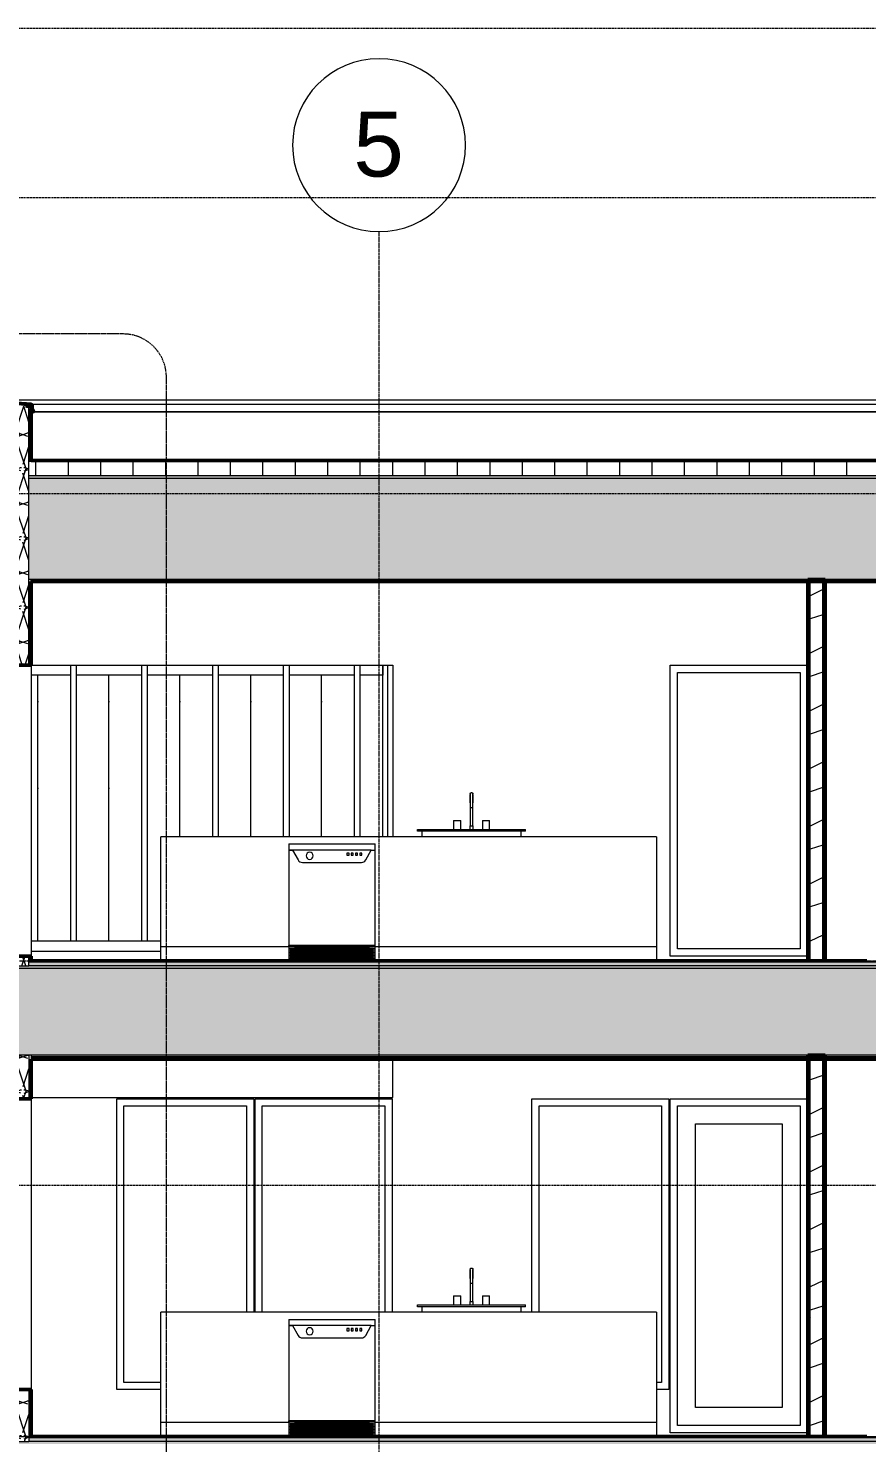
# Model space of a CAD drawing. Header units: inches. Extents: x 9610 to 16692, y -360 to 647.
# Drawn here: x 13235.3 to 13468, y 134.2 to 527 of the extents above; entities that cross this region are included whole.
import ezdxf

# ---------------------------------------------------------------- set-up
doc = ezdxf.new("R2010")
doc.units = ezdxf.units.IN
doc.header["$MEASUREMENT"] = 0
for name, pattern in [('Aligning Line 1_8_', [0.25, 0.125, -0.125]), ('Dash Dot 3_16_', [0.3125, 0.1875, -0.0625, 0, -0.0625]), ('Grid Line 1_2_', [0.875, 0.5, -0.125, 0.125, -0.125])]:
    doc.linetypes.add(name, pattern=pattern)
for name, color, linetype, lineweight in [('0-4', 55, 'Continuous', 9), ('0-6', 170, 'Continuous', 5), ('A-ANNO-SYMB-1', 150, 'Dash Dot 3_16_', 9), ('A-FLOR-10', 192, 'Continuous', 50), ('A-FLOR-3', 8, 'Continuous', 5), ('A-FLOR-4', 31, 'Continuous', 5), ('A-FLOR-5', 251, 'Continuous', 5), ('A-FLOR-LEVL-1', 51, 'Grid Line 1_2_', 9), ('A-FLOR-MCUT', 51, 'Continuous', 13), ('A-FLOR-PATT-1', 8, 'Continuous', 9), ('A-GLAZ-1', 135, 'Continuous', 13), ('A-GLAZ-CWMG-1', 55, 'Continuous', 9), ('A-ROOF', 132, 'Continuous', 13), ('A-ROOF-1', 252, 'Continuous', 13), ('A-ROOF-2', 31, 'Continuous', 5), ('A-ROOF-3', 132, 'Continuous', 50), ('A-ROOF-PATT-1', 132, 'Continuous', 9), ('A-WALL', 113, 'Continuous', 13), ('A-WALL-1', 10, 'Continuous', 50), ('A-WALL-10', 113, 'Continuous', 50), ('A-WALL-2', 7, 'Continuous', 13), ('A-WALL-3', 135, 'Continuous', 13), ('A-WALL-9', 27, 'Continuous', 13), ('A-WALL-PATT-1', 250, 'Continuous', 9), ('A-WALL-PATT-2', 55, 'Continuous', 9), ('A-WALL-PATT-5', 111, 'Continuous', 9), ('G-ANNO-SYMB', 111, 'Aligning Line 1_8_', 9), ('P-SANR-FIXT-1', 55, 'Continuous', 9), ('Q-CASE-3', 55, 'Continuous', 9), ('Q-SPCQ-1', 55, 'Continuous', 9), ('S-GRID-1', 1, 'Grid Line 1_2_', 9), ('S-GRID-IDEN', 1, 'Continuous', 9)]:
    doc.layers.add(name, color=color, linetype=linetype, lineweight=lineweight)
doc.styles.add('Arial_1', font='arial.ttf', dxfattribs={"height": 18})
pattern_1 = [(216.87, (3263.504, 75.018), (47.980943, 31.987086), [7.997, -71.971]), (206.565, (3273.1, 70.22), (-15.993714, -15.994133), [17.881, -17.881]), (198.435, (3273.1, 62.223), (-31.98674, -15.99388), [10.115, -40.461])]
pattern_2 = [(0, (3257.106, 59.024), (30.72, 7.68), [1.267, -21.773, 1.267, -21.773, -122.88]), (0, (3257.106, 59.024), (30.72, 7.68), [-46.08, 1.267, -44.813, 1.267, -21.773, -53.76]), (0, (3257.106, 59.024), (30.72, 7.68), [-115.2, 1.267, -14.093, 1.267, -37.133]), (120, (3268.626, 62.864), (-22.011075, 22.7643), [1.267, -21.773, 1.267, -21.773, -122.88]), (120, (3268.626, 62.864), (-22.011075, 22.7643), [-46.08, 1.267, -44.813, 1.267, -21.773, -53.76]), (120, (3268.626, 62.864), (-22.011075, 22.7643), [-115.2, 1.267, -14.093, 1.267, -37.133]), (240, (3272.466, 78.224), (-8.708925, -30.4443), [1.267, -21.773, 1.267, -21.773, -122.88]), (240, (3272.466, 78.224), (-8.708925, -30.4443), [-46.08, 1.267, -44.813, 1.267, -21.773, -53.76]), (240, (3272.466, 78.224), (-8.708925, -30.4443), [-115.2, 1.267, -14.093, 1.267, -37.133])]
pattern_3 = [(0, (14416.4212, 59.024), (15.36, 3.84), [1.267, -10.253, 1.267, -10.253, -61.44]), (0, (14416.4212, 59.024), (15.36, 3.84), [-23.04, 1.267, -21.773, 1.267, -10.253, -26.88]), (0, (14416.4212, 59.024), (15.36, 3.84), [-57.6, 1.267, -6.413, 1.267, -17.933]), (120, (14422.1812, 60.944), (-11.005538, 11.38215), [1.267, -10.253, 1.267, -10.253, -61.44]), (120, (14422.1812, 60.944), (-11.005538, 11.38215), [-23.04, 1.267, -21.773, 1.267, -10.253, -26.88]), (120, (14422.1812, 60.944), (-11.005538, 11.38215), [-57.6, 1.267, -6.413, 1.267, -17.933]), (240, (14424.1012, 68.624), (-4.354462, -15.22215), [1.267, -10.253, 1.267, -10.253, -61.44]), (240, (14424.1012, 68.624), (-4.354462, -15.22215), [-23.04, 1.267, -21.773, 1.267, -10.253, -26.88]), (240, (14424.1012, 68.624), (-4.354462, -15.22215), [-57.6, 1.267, -6.413, 1.267, -17.933])]
pattern_4 = [(0, (14416.421, 59.024), (0, 4.798), []), (315, (14416.4212, 59.024), (4.798427, 0), [6.786, -6.786]), (45, (14416.4212, 59.024), (4.798427, 0), [6.786, -6.786])]
pattern_5 = [(0, (14416.421, 59.024), (30.72, 7.68), [1.267, -21.773, 1.267, -21.773, -122.88]), (0, (14416.421, 59.024), (30.72, 7.68), [-46.08, 1.267, -44.813, 1.267, -21.773, -53.76]), (0, (14416.421, 59.024), (30.72, 7.68), [-115.2, 1.267, -14.093, 1.267, -37.133]), (120, (14427.941, 62.864), (-22.011075, 22.7643), [1.267, -21.773, 1.267, -21.773, -122.88]), (120, (14427.941, 62.864), (-22.011075, 22.7643), [-46.08, 1.267, -44.813, 1.267, -21.773, -53.76]), (120, (14427.941, 62.864), (-22.011075, 22.7643), [-115.2, 1.267, -14.093, 1.267, -37.133]), (240, (14431.781, 78.224), (-8.708925, -30.4443), [1.267, -21.773, 1.267, -21.773, -122.88]), (240, (14431.781, 78.224), (-8.708925, -30.4443), [-46.08, 1.267, -44.813, 1.267, -21.773, -53.76]), (240, (14431.781, 78.224), (-8.708925, -30.4443), [-115.2, 1.267, -14.093, 1.267, -37.133])]
pattern_6 = [(161.57, (14416.9012, 59.504), (-3.8399538, -1.54e-05), [0, -27.322, 3.034, 0]), (18.43, (14415.9412, 59.504), (-3.8399538, 1.54e-05), [0, -27.322, 3.034, 0]), (108.43, (14416.9012, 59.504), (1.919622, -9.6005246), [9.106, -21.25]), (71.57, (14415.9412, 59.504), (1.919622, 9.6005246), [9.106, -21.25])]

# ---------------------------------------------------------------- blocks, each defined once
blk = doc.blocks.new('Sink Kitchen-Single - 30_ x 21_-V83-BUILDING SECTION - NORTH_SOUTH - LOOKING WEST')
at = {"layer": 'P-SANR-FIXT-1'}
for p, q in [((2198.61, 179.87), (2198.61, 173.5)), ((2198.61, 179.87), (2198.61, 178.5)), ((2198.98, 178.5), (2198.61, 178.5)), ((2199.35, 178.5), (2198.98, 178.5)), ((2199.36, 173.5), (2199.36, 179.87)), ((2199.36, 178.5), (2199.36, 179.87)), ((2193.98, 175), (2193.98, 172.5)), ((2193.98, 175), (2195.98, 175)), ((2195.98, 172.5), (2195.98, 175)), ((2198.48, 173.5), (2198.48, 172.5)), ((2198.48, 173.5), (2199.48, 173.5)), ((2199.48, 172.5), (2199.48, 173.5)), ((2201.98, 175), (2201.98, 172.5)), ((2201.98, 175), (2203.98, 175)), ((2203.98, 172.5), (2203.98, 175)), ((2183.98, 172.5), (2213.98, 172.5)), ((2183.98, 172), (2183.98, 172.5)), ((2213.98, 172), (2183.98, 172)), ((2185.23, 172), (2185.23, 170.5)), ((2212.73, 170.5), (2212.73, 172)), ((2213.98, 172), (2213.98, 172.5))]:
    blk.add_line(p, q, dxfattribs=at)
at = {"layer": 'P-SANR-FIXT-1', "flags": 128}
for points in [[(2198.61, 182.37), (2198.61, 182.39), (2198.61, 182.4), (2198.61, 182.42), (2198.61, 182.43), (2198.61, 182.45), (2198.62, 182.46), (2198.62, 182.48), (2198.62, 182.49), (2198.63, 182.51), (2198.63, 182.52), (2198.64, 182.53), (2198.65, 182.55), (2198.65, 182.56), (2198.66, 182.57), (2198.67, 182.59), (2198.68, 182.6), (2198.69, 182.61), (2198.7, 182.62), (2198.71, 182.63), (2198.72, 182.64), (2198.73, 182.65), (2198.74, 182.66), (2198.75, 182.67), (2198.77, 182.68), (2198.78, 182.69), (2198.79, 182.7), (2198.8, 182.71), (2198.82, 182.71), (2198.83, 182.72), (2198.84, 182.72), (2198.86, 182.73), (2198.87, 182.73), (2198.89, 182.74), (2198.9, 182.74), (2198.92, 182.74), (2198.93, 182.75), (2198.95, 182.75), (2198.96, 182.75), (2198.98, 182.75), (2198.98, 182.75)], [(2198.61, 182.3), (2198.61, 182.32), (2198.61, 182.34), (2198.61, 182.35), (2198.61, 182.36), (2198.61, 182.37), (2198.61, 182.37)], [(2198.61, 182.37), (2198.61, 182.37), (2198.61, 182.37), (2198.61, 182.36), (2198.61, 182.34), (2198.61, 182.33), (2198.61, 182.3), (2198.61, 182.28), (2198.61, 182.25), (2198.61, 182.21), (2198.61, 182.18), (2198.61, 182.14), (2198.61, 182.09), (2198.61, 182.04), (2198.61, 181.99), (2198.61, 181.94), (2198.61, 181.88), (2198.61, 181.82), (2198.61, 181.75), (2198.61, 181.69), (2198.61, 181.62), (2198.61, 181.54), (2198.61, 181.47), (2198.61, 181.39), (2198.61, 181.31), (2198.61, 181.23), (2198.61, 181.14), (2198.61, 181.05), (2198.61, 180.96), (2198.61, 180.87), (2198.61, 180.78), (2198.61, 180.69), (2198.61, 180.59), (2198.61, 180.5), (2198.61, 180.4), (2198.61, 180.3), (2198.61, 180.2), (2198.61, 180.1), (2198.61, 180), (2198.61, 179.9), (2198.61, 179.87)], [(2198.61, 179.87), (2198.61, 179.97), (2198.61, 180.07), (2198.61, 180.17), (2198.61, 180.27), (2198.61, 180.37), (2198.61, 180.47), (2198.61, 180.57), (2198.61, 180.66), (2198.61, 180.76), (2198.61, 180.85), (2198.61, 180.94), (2198.61, 181.03), (2198.61, 181.12), (2198.61, 181.2), (2198.61, 181.29), (2198.61, 181.37), (2198.61, 181.45), (2198.61, 181.52), (2198.61, 181.6), (2198.61, 181.67), (2198.61, 181.74), (2198.61, 181.8), (2198.61, 181.86), (2198.61, 181.92), (2198.61, 181.98), (2198.61, 182.03), (2198.61, 182.08), (2198.61, 182.13), (2198.61, 182.17)], [(2198.98, 182.75), (2199, 182.75), (2199.01, 182.75), (2199.03, 182.75), (2199.04, 182.75), (2199.05, 182.74), (2199.07, 182.74), (2199.08, 182.74), (2199.1, 182.73), (2199.11, 182.73), (2199.13, 182.72), (2199.14, 182.71), (2199.15, 182.71), (2199.17, 182.7), (2199.18, 182.69), (2199.19, 182.68), (2199.2, 182.68), (2199.22, 182.67), (2199.23, 182.66), (2199.24, 182.65), (2199.25, 182.64), (2199.26, 182.63), (2199.27, 182.61), (2199.28, 182.6), (2199.29, 182.59), (2199.3, 182.58), (2199.3, 182.56), (2199.31, 182.55), (2199.32, 182.54), (2199.32, 182.52), (2199.33, 182.51), (2199.33, 182.5), (2199.34, 182.48), (2199.34, 182.47), (2199.35, 182.45), (2199.35, 182.44), (2199.35, 182.42), (2199.35, 182.41), (2199.35, 182.39), (2199.36, 182.38), (2199.36, 182.37)], [(2199.36, 182.37), (2199.36, 182.37), (2199.36, 182.36), (2199.36, 182.34), (2199.36, 182.33), (2199.36, 182.3), (2199.36, 182.28)], [(2199.36, 179.87), (2199.36, 179.97), (2199.36, 180.07), (2199.36, 180.17), (2199.36, 180.27), (2199.36, 180.37), (2199.36, 180.47), (2199.36, 180.57), (2199.36, 180.66), (2199.36, 180.76), (2199.36, 180.85), (2199.36, 180.94), (2199.36, 181.03), (2199.36, 181.12), (2199.36, 181.2), (2199.36, 181.29), (2199.36, 181.37), (2199.36, 181.45), (2199.36, 181.52), (2199.36, 181.6), (2199.36, 181.67), (2199.36, 181.74), (2199.36, 181.8), (2199.36, 181.86), (2199.36, 181.92), (2199.36, 181.98), (2199.36, 182.03), (2199.36, 182.08), (2199.36, 182.13), (2199.36, 182.17), (2199.36, 182.21), (2199.36, 182.24), (2199.36, 182.27), (2199.36, 182.3), (2199.36, 182.32), (2199.36, 182.34), (2199.36, 182.35), (2199.36, 182.36), (2199.36, 182.37), (2199.36, 182.37), (2199.36, 182.37)], [(2199.36, 182.14), (2199.36, 182.09), (2199.36, 182.04), (2199.36, 181.99), (2199.36, 181.94), (2199.36, 181.88), (2199.36, 181.82), (2199.36, 181.75), (2199.36, 181.69), (2199.36, 181.62), (2199.36, 181.54), (2199.36, 181.47), (2199.36, 181.39), (2199.36, 181.31), (2199.36, 181.23), (2199.36, 181.14), (2199.36, 181.05), (2199.36, 180.96), (2199.36, 180.87), (2199.36, 180.78), (2199.36, 180.69), (2199.36, 180.59), (2199.36, 180.5), (2199.36, 180.4), (2199.36, 180.3), (2199.36, 180.2), (2199.36, 180.1), (2199.36, 180), (2199.36, 179.9), (2199.36, 179.87)]]:
    blk.add_lwpolyline(points, dxfattribs=at)
blk = doc.blocks.new('Dishwasher_15404 - 34_ counter-V84-BUILDING SECTION - NORTH_SOUTH - LOOKING WEST')
at = {"layer": 'Q-SPCQ-1'}
for p, q in [((2148.25, 168.5), (2148.25, 166.79)), ((2148.25, 168.5), (2148.45, 168.5)), ((2148.45, 166.79), (2148.25, 166.79)), ((2148.25, 166.79), (2148.25, 140.33)), ((2148.25, 166.79), (2148.45, 166.79)), ((2148.45, 168.5), (2171.18, 168.5)), ((2149.34, 166.79), (2148.45, 166.79)), ((2148.45, 166.79), (2149.34, 166.79)), ((2171.16, 166.79), (2149.34, 166.79)), ((2149.34, 166.79), (2150.86, 164.06)), ((2164.99, 165.94), (2164.4, 165.94)), ((2164.4, 165.94), (2164.4, 165.35)), ((2164.4, 165.35), (2164.99, 165.35)), ((2164.99, 165.35), (2164.99, 165.94)), ((2166.17, 165.94), (2165.58, 165.94)), ((2165.58, 165.94), (2165.58, 165.35)), ((2165.58, 165.35), (2166.17, 165.35)), ((2166.17, 165.35), (2166.17, 165.94)), ((2167.35, 165.94), (2166.76, 165.94)), ((2166.76, 165.94), (2166.76, 165.35)), ((2166.76, 165.35), (2167.35, 165.35)), ((2167.35, 165.35), (2167.35, 165.94)), ((2168.53, 165.94), (2167.94, 165.94)), ((2167.94, 165.94), (2167.94, 165.35)), ((2167.94, 165.35), (2168.53, 165.35)), ((2168.53, 165.35), (2168.53, 165.94)), ((2169.64, 164.06), (2171.16, 166.79)), ((2171.16, 166.79), (2172.05, 166.79)), ((2171.18, 168.5), (2172.25, 168.5)), ((2172.05, 166.79), (2172.25, 166.79)), ((2172.25, 166.79), (2172.25, 168.5)), ((2172.25, 140.33), (2172.25, 166.79)), ((2152.06, 163.35), (2168.43, 163.35)), ((2148.45, 140.33), (2148.25, 140.33)), ((2148.25, 139.94), (2148.25, 140.33)), ((2172.25, 139.94), (2148.25, 139.94)), ((2148.25, 139.94), (2148.25, 136)), ((2172.05, 140.33), (2148.45, 140.33)), ((2148.67, 139.39), (2148.67, 139.59)), ((2148.67, 139.59), (2149.82, 139.59)), ((2149.82, 139.39), (2148.67, 139.39)), ((2148.67, 139), (2148.67, 139.2)), ((2148.67, 139.2), (2149.82, 139.2)), ((2149.82, 139), (2148.67, 139)), ((2148.67, 138.61), (2148.67, 138.8)), ((2148.67, 138.8), (2149.82, 138.8)), ((2149.82, 138.61), (2148.67, 138.61)), ((2148.67, 138.21), (2148.67, 138.41)), ((2148.67, 138.41), (2149.82, 138.41)), ((2149.82, 138.21), (2148.67, 138.21)), ((2148.67, 137.82), (2148.67, 138.02)), ((2148.67, 138.02), (2149.82, 138.02)), ((2149.82, 137.82), (2148.67, 137.82)), ((2148.67, 137.43), (2148.67, 137.62)), ((2148.67, 137.62), (2149.82, 137.62)), ((2149.82, 139.94), (2170.67, 139.94)), ((2149.82, 139.59), (2170.67, 139.59)), ((2170.67, 139.39), (2149.82, 139.39)), ((2149.82, 139.2), (2170.67, 139.2)), ((2170.67, 139), (2149.82, 139)), ((2149.82, 138.8), (2170.67, 138.8)), ((2170.67, 138.61), (2149.82, 138.61)), ((2149.82, 138.41), (2170.67, 138.41)), ((2170.67, 138.21), (2149.82, 138.21)), ((2149.82, 138.02), (2170.67, 138.02)), ((2170.67, 137.82), (2149.82, 137.82)), ((2149.82, 137.62), (2170.67, 137.62)), ((2170.67, 139.59), (2171.82, 139.59)), ((2171.82, 139.39), (2170.67, 139.39)), ((2170.67, 139.2), (2171.82, 139.2)), ((2171.82, 139), (2170.67, 139)), ((2170.67, 138.8), (2171.82, 138.8)), ((2171.82, 138.61), (2170.67, 138.61)), ((2170.67, 138.41), (2171.82, 138.41)), ((2171.82, 138.21), (2170.67, 138.21)), ((2170.67, 138.02), (2171.82, 138.02)), ((2171.82, 137.82), (2170.67, 137.82)), ((2170.67, 137.62), (2171.82, 137.62)), ((2171.82, 139.59), (2171.82, 139.39)), ((2171.82, 139.2), (2171.82, 139)), ((2171.82, 138.8), (2171.82, 138.61)), ((2171.82, 138.41), (2171.82, 138.21)), ((2171.82, 138.02), (2171.82, 137.82)), ((2171.82, 137.62), (2171.82, 137.43)), ((2172.25, 140.33), (2172.05, 140.33)), ((2172.25, 139.94), (2172.25, 140.33)), ((2172.25, 136), (2172.25, 139.94)), ((2149.82, 137.43), (2148.67, 137.43)), ((2148.67, 137.03), (2148.67, 137.23)), ((2148.67, 137.23), (2149.82, 137.23)), ((2149.82, 137.03), (2148.67, 137.03)), ((2148.67, 136.64), (2148.67, 136.84)), ((2148.67, 136.84), (2149.82, 136.84)), ((2149.82, 136.64), (2148.67, 136.64)), ((2170.67, 137.43), (2149.82, 137.43)), ((2149.82, 137.23), (2170.67, 137.23)), ((2170.67, 137.03), (2149.82, 137.03)), ((2149.82, 136.84), (2170.67, 136.84)), ((2170.67, 136.64), (2149.82, 136.64)), ((2171.82, 137.43), (2170.67, 137.43)), ((2170.67, 137.23), (2171.82, 137.23)), ((2171.82, 137.03), (2170.67, 137.03)), ((2170.67, 136.84), (2171.82, 136.84)), ((2171.82, 136.64), (2170.67, 136.64)), ((2171.82, 137.23), (2171.82, 137.03)), ((2171.82, 136.84), (2171.82, 136.64))]:
    blk.add_line(p, q, dxfattribs=at)
for centre, radius, start, end in [((2154.06, 165.2), 0.984, 90, 270), ((2154.06, 165.2), 0.984, 270, 90), ((2152.06, 164.72), 1.38, 209, 270), ((2168.43, 164.72), 1.38, 270, 331)]:
    blk.add_arc(centre, radius, start, end, dxfattribs=at)
blk = doc.blocks.new('OD_CW_Base Cabinet - OD_CW_Base Cabinet-2044941-BUILDING SECTION - NORTH_SOUTH - LOOKING WEST')
at = {"layer": 'Q-CASE-3'}
for p, q in [((2112.8, 140), (2112.8, 170.5)), ((2250.33, 170.5), (2112.8, 170.5)), ((2250.33, 170.5), (2250.33, 140)), ((2112.8, 140), (2148.25, 140)), ((2112.8, 136), (2112.8, 140)), ((2172.25, 140), (2250.33, 140)), ((2250.33, 140), (2250.33, 136))]:
    blk.add_line(p, q, dxfattribs=at)
blk = doc.blocks.new('CTR - 1st Phase - Unit Layouts_rvt-2-BUILDING SECTION - NORTH_SOUTH - LOOKING WEST')
at = {"layer": 'A-WALL-PATT-1'}
h = blk.add_hatch(dxfattribs=at)
h.set_pattern_fill('FP_43', color=256, style=0, pattern_type=2)
h.set_pattern_definition(pattern_2)
h.paths.add_polyline_path([(2292.32, 268), (2292.95, 268), (2292.95, 373.37), (2292.32, 373.37), (2292.32, 269.37)], flags=0)
h = blk.add_hatch(dxfattribs=at)
h.set_pattern_fill('FP_43', color=256, style=0, pattern_type=2)
h.set_pattern_definition(pattern_2)
h.paths.add_polyline_path([(2297.07, 268), (2297.07, 373.37), (2296.45, 373.37), (2296.45, 268)], flags=0)
h = blk.add_hatch(dxfattribs=at)
h.set_pattern_fill('FP_43', color=256, style=0, pattern_type=2)
h.set_pattern_definition(pattern_2)
h.paths.add_polyline_path([(2292.95, 136), (2292.95, 240.75), (2292.32, 240.75), (2292.32, 136)], flags=0)
at = {"layer": 'A-WALL-PATT-2'}
h = blk.add_hatch(dxfattribs=at)
h.set_pattern_fill('FP_46', color=256, style=0, pattern_type=2)
h.set_pattern_definition(pattern_1)
h.paths.add_polyline_path([(2296.45, 268), (2296.45, 373.37), (2292.95, 373.37), (2292.95, 268)], flags=0)
h = blk.add_hatch(dxfattribs=at)
h.set_pattern_fill('FP_46', color=256, style=0, pattern_type=2)
h.set_pattern_definition(pattern_1)
h.paths.add_polyline_path([(2296.45, 136), (2296.45, 241.87), (2292.95, 241.87), (2292.95, 136)], flags=0)
at = {"layer": 'A-WALL-1'}
for p, q in [((2297.07, 373.87), (2292.32, 373.87)), ((2292.32, 373.87), (2292.32, 268)), ((2297.07, 268), (2297.07, 373.87)), ((2292.32, 268), (2297.07, 268)), ((2297.07, 241.87), (2292.32, 241.87)), ((2292.32, 241.87), (2292.32, 136)), ((2297.07, 136), (2297.07, 241.87)), ((2292.32, 136), (2297.07, 136))]:
    blk.add_line(p, q, dxfattribs=at)
at = {"layer": 'A-WALL-2'}
for p, q in [((2292.95, 268), (2292.95, 373.87)), ((2296.45, 268), (2296.45, 373.87)), ((2292.95, 136), (2292.95, 241.87)), ((2296.45, 136), (2296.45, 241.87))]:
    blk.add_line(p, q, dxfattribs=at)
at = {"layer": '0-4'}
for name, p in [('Sink Kitchen-Single - 30_ x 21_-V83-BUILDING SECTION - NORTH_SOUTH - LOOKING WEST', (0, 132)), ('OD_CW_Base Cabinet - OD_CW_Base Cabinet-2044941-BUILDING SECTION - NORTH_SOUTH - LOOKING WEST', (0, 132)), ('Dishwasher_15404 - 34_ counter-V84-BUILDING SECTION - NORTH_SOUTH - LOOKING WEST', (0, 132)), ('Sink Kitchen-Single - 30_ x 21_-V83-BUILDING SECTION - NORTH_SOUTH - LOOKING WEST', (0, 0)), ('OD_CW_Base Cabinet - OD_CW_Base Cabinet-2044941-BUILDING SECTION - NORTH_SOUTH - LOOKING WEST', (0, 0)), ('Dishwasher_15404 - 34_ counter-V84-BUILDING SECTION - NORTH_SOUTH - LOOKING WEST', (0, 0))]:
    blk.add_blockref(name, p, dxfattribs=at)
blk = doc.blocks.new('Basic Wall _ EXT - FIBER CEMENT - SMALL - ___-2145934-BUILDING SECTION - NORTH_SOUTH - LOOKING WEST')
at = {"layer": 'A-WALL-9'}
h = blk.add_hatch(color=256, dxfattribs=at)
h.paths.add_polyline_path([(2067.92, 418.54), (2067.92, 418.62), (2061.44, 418.62), (2061.44, 423.58), (2076.86, 422.49), (2076.92, 422.41), (2076.94, 422.23), (2076.94, 421.44), (2077.02, 421.44), (2076.98, 422.47), (2076.9, 422.55), (2076.8, 422.6), (2061.36, 423.66), (2061.36, 418.54), (2067.05, 418.54)], flags=0)
h.paths.add_polyline_path([(2077.22, 420.42), (2077.46, 420.53), (2077.52, 420.59), (2077.03, 421.28), (2076.99, 421.26), (2077.41, 420.59), (2077.23, 420.43)], flags=0)
h.paths.add_polyline_path([(2077.22, 420.42), (2077.06, 420.55), (2076.86, 420.64), (2076.86, 420.56), (2077.22, 420.42)], flags=0)
h.paths.add_polyline_path([(2077.23, 420.59), (2077.29, 420.64), (2076.87, 421.24), (2076.87, 421.19), (2077.23, 420.6)], flags=0)
h.paths.add_polyline_path([(2067.46, 420.79), (2067.87, 421.45), (2067.8, 421.5), (2067.39, 420.84)], flags=0)
h.paths.add_polyline_path([(2076.8, 421.39), (2076.87, 421.39), (2076.84, 421.91), (2076.75, 422.03), (2076.62, 422.08), (2075.45, 422.04), (2075.49, 422), (2076.8, 421.96), (2076.8, 421.45)], flags=0)
h.paths.add_polyline_path([(2067.92, 421.63), (2067.95, 422.9), (2068.04, 423.01), (2068.26, 422.95), (2069.33, 422.07), (2069.36, 422.1), (2068.2, 423.06), (2067.97, 423.06), (2067.84, 422.86), (2067.84, 421.63), (2067.91, 421.63)], flags=0)
h.paths.add_polyline_path([(2069.41, 422), (2069.43, 422.04), (2069.41, 422.05), (2069.37, 422.01), (2069.38, 422)], flags=0)
h.paths.add_polyline_path([(2075.49, 422.16), (2076.32, 422.16), (2076.32, 422.23), (2075.25, 422.23), (2075.25, 422.37), (2076.68, 422.37), (2076.73, 422.25), (2076.8, 422.27), (2076.73, 422.47), (2075.17, 422.44), (2075.17, 422.16), (2075.25, 422.16)], flags=0)
at = {"layer": 'A-WALL-10'}
for p, q in [((2076.8, 422.6), (2061.36, 423.66)), ((2061.36, 423.66), (2061.36, 418.54)), ((2061.44, 418.62), (2061.44, 423.58)), ((2061.44, 423.58), (2076.79, 422.52)), ((2067.8, 421.5), (2067.39, 420.84)), ((2067.39, 420.84), (2067.46, 420.79)), ((2067.46, 420.79), (2067.87, 421.45)), ((2067.84, 422.86), (2067.84, 421.63)), ((2067.92, 422), (2067.92, 422.86)), ((2068.2, 422.99), (2069.31, 422.04)), ((2069.36, 422.1), (2068.25, 423.05)), ((2070.35, 422.04), (2069.52, 422.04)), ((2069.52, 421.96), (2070.35, 421.96)), ((2070.35, 421.96), (2070.35, 422.04)), ((2076.73, 422.47), (2075.17, 422.44)), ((2075.17, 422.44), (2075.17, 422.16)), ((2075.17, 422.16), (2076.32, 422.16)), ((2075.25, 422.37), (2076.67, 422.39)), ((2075.25, 422.23), (2075.25, 422.37)), ((2076.32, 422.23), (2075.25, 422.23)), ((2076.62, 422.08), (2075.45, 422.08)), ((2075.45, 422.08), (2075.45, 422)), ((2076.32, 422.16), (2076.32, 422.23)), ((2076.67, 422.39), (2076.72, 422.24)), ((2076.72, 422.24), (2076.8, 422.27)), ((2076.8, 422.27), (2076.73, 422.47)), ((2076.86, 420.64), (2076.83, 420.57)), ((2076.83, 420.57), (2077.1, 420.44)), ((2076.84, 421.22), (2077.23, 420.59)), ((2077.14, 420.51), (2076.86, 420.64)), ((2076.87, 421.39), (2076.87, 421.83)), ((2077.3, 420.63), (2076.91, 421.26)), ((2076.94, 422.35), (2076.94, 421.44)), ((2076.99, 421.26), (2077.42, 420.6)), ((2077.02, 421.44), (2077.02, 422.35)), ((2077.53, 420.57), (2077.06, 421.3)), ((2077.23, 420.59), (2077.3, 420.63)), ((2077.42, 420.6), (2077.3, 420.52)), ((2077.34, 420.45), (2077.53, 420.57)), ((2061.36, 418.54), (2067.92, 418.54)), ((2067.92, 418.62), (2061.44, 418.62))]:
    blk.add_line(p, q, dxfattribs=at)
for centre, radius, start, end in [((2067.59, 421.63), 0.25, 328.2381, 0), ((2068.09, 422.86), 0.25, 49.2771, 180), ((2067.59, 421.63), 0.329, 328.2381, 0), ((2068.09, 422.86), 0.171, 49.2771, 180), ((2069.52, 422.29), 0.329, 229.2771, 270), ((2069.52, 422.29), 0.25, 229.2771, 270), ((2076.62, 421.83), 0.25, 0, 90), ((2076.62, 421.83), 0.171, 0, 90), ((2076.77, 422.35), 0.171, 0, 82.4457), ((2077.12, 421.39), 0.329, 180, 211.4324), ((2076.77, 422.35), 0.25, 0, 83.0705), ((2077.12, 421.39), 0.25, 180, 211.4324), ((2077.27, 421.44), 0.329, 180, 212.826), ((2077.27, 421.44), 0.25, 180, 212.826), ((2077.21, 420.67), 0.25, 244.1745, 302.0105), ((2077.21, 420.67), 0.171, 244.1745, 302.0105)]:
    blk.add_arc(centre, radius, start, end, dxfattribs=at)
at = {"layer": 'A-WALL-3'}
for p, q in [((2067.92, 421.63), (2067.92, 422)), ((2075.45, 422), (2076.17, 422)), ((2076.17, 422), (2076.62, 422)), ((2076.79, 421.83), (2076.79, 421.39)), ((2067.92, 418.54), (2067.92, 418.62))]:
    blk.add_line(p, q, dxfattribs=at)
blk = doc.blocks.new('Basic Wall _ EXT - FIBER CEMENT - SMALL - ___-2145937-BUILDING SECTION - NORTH_SOUTH - LOOKING WEST')
at = {"layer": 'A-WALL-3'}
for p, q in [((3867.29, 423.66), (2061.36, 423.66)), ((2075.25, 422.37), (2076.68, 422.37)), ((2076.94, 422.23), (2076.32, 422.23)), ((2076.32, 422.16), (2076.94, 422.16)), ((2076.94, 422.08), (2076.62, 422.08)), ((2076.72, 422.24), (2076.94, 422.24)), ((2076.73, 422.47), (2076.9, 422.47)), ((2076.8, 422.6), (3851.85, 422.6)), ((2076.8, 422.27), (2076.95, 422.27)), ((2076.86, 420.64), (2077.2, 420.64)), ((2077.21, 420.42), (3851.44, 420.42)), ((2077.23, 420.59), (2077.42, 420.59)), ((2077.3, 420.63), (2077.41, 420.63)), ((2077.53, 420.57), (3851.11, 420.57))]:
    blk.add_line(p, q, dxfattribs=at)
at = {"layer": 'A-WALL-3', "flags": 128}
for points in [[(2076.87, 421.83), (2076.87, 421.89), (2076.84, 421.95), (2076.8, 422.01), (2076.75, 422.05), (2076.69, 422.07), (2076.62, 422.08)], [(2077.02, 422.35), (2077.01, 422.41), (2076.99, 422.47), (2076.96, 422.52), (2076.91, 422.56), (2076.86, 422.59), (2076.8, 422.6)], [(2076.8, 421.33), (2076.82, 421.28), (2076.84, 421.22)], [(2076.91, 421.26), (2076.89, 421.3), (2076.88, 421.35), (2076.87, 421.39)], [(2076.94, 421.44), (2076.95, 421.38), (2076.97, 421.32), (2076.99, 421.26)], [(2077.06, 421.3), (2077.04, 421.35), (2077.03, 421.39), (2077.02, 421.44)], [(2077.1, 420.44), (2077.16, 420.42), (2077.21, 420.42)], [(2077.26, 420.5), (2077.22, 420.49), (2077.21, 420.49)], [(2077.22, 420.42), (2077.29, 420.43), (2077.34, 420.45)]]:
    blk.add_lwpolyline(points, dxfattribs=at)
blk = doc.blocks.new('_THE_ WINDOW _ DOOR - Door - 2nd Floor-2113405-BUILDING SECTION - NORTH_SOUTH - LOOKING WEST')
at = {"layer": 'A-GLAZ-1'}
for p, q in [((2256.11, 139), (2256.11, 227.75)), ((2256.11, 227.75), (2290.14, 227.75)), ((2290.14, 227.75), (2290.14, 139)), ((2261.11, 222.75), (2285.14, 222.75)), ((2261.11, 144), (2261.11, 222.75)), ((2285.14, 222.75), (2285.14, 144)), ((2285.14, 144), (2261.11, 144)), ((2290.14, 139), (2256.11, 139))]:
    blk.add_line(p, q, dxfattribs=at)
blk = doc.blocks.new('Rectangular Mullion - Profile_Polycarbonate_Upper and left-1940140-BUILDING SECTION - NORTH_SOUTH - LOOKING WEST')
at = {"layer": 'A-GLAZ-CWMG-1'}
for p, q in [((2174.37, 350.12), (2174.37, 347.37)), ((2087.79, 347.37), (2076.8, 347.37)), ((2107.48, 347.37), (2089.29, 347.37)), ((2127.16, 347.37), (2108.98, 347.37)), ((2146.85, 347.37), (2128.66, 347.37)), ((2166.53, 347.37), (2148.35, 347.37)), ((2174.37, 347.37), (2168.03, 347.37))]:
    blk.add_line(p, q, dxfattribs=at)
blk = doc.blocks.new('Rectangular Mullion - Profile_Polycarbonate_right-1739823-BUILDING SECTION - NORTH_SOUTH - LOOKING WEST')
at = {"layer": 'A-GLAZ-CWMG-1'}
blk.add_line((2174.37, 302.5), (2174.37, 350.12), dxfattribs=at)
blk = doc.blocks.new('_THE_ WINDOW _ DOOR - Window - 2nd Floor-V99-BUILDING SECTION - NORTH_SOUTH - LOOKING WEST')
at = {"layer": 'A-GLAZ-1'}
for p, q in [((2102.51, 227.75), (2136.54, 227.75)), ((2102.51, 151), (2102.51, 227.75)), ((2136.54, 227.75), (2136.54, 170.5)), ((2112.8, 151), (2102.51, 151))]:
    blk.add_line(p, q, dxfattribs=at)
blk = doc.blocks.new('Rectangular Mullion - Stud - Vertical-2193592-BUILDING SECTION - NORTH_SOUTH - LOOKING WEST')
at = {"layer": 'A-GLAZ-CWMG-1'}
blk.add_line((2175.62, 350.13), (2175.62, 302.5), dxfattribs=at)
blk = doc.blocks.new('Rectangular Mullion - Stud - Base_Head-V101-BUILDING SECTION - NORTH_SOUTH - LOOKING WEST')
at = {"layer": 'A-GLAZ-CWMG-1'}
h = blk.add_hatch(dxfattribs=at)
h.set_pattern_fill('FP_60', color=256, style=0, pattern_type=2)
h.set_pattern_definition([(0, (2118.82, 270.75), (0, 8), [])])
h.paths.add_polyline_path([(2112.8, 268), (2112.8, 273.5), (2108.98, 273.5), (2108.98, 268)], flags=0)
blk.add_line((2112.8, 273.5), (2108.98, 273.5), dxfattribs=at)
blk = doc.blocks.new('Rectangular Mullion - Stud - Vertical-V102-BUILDING SECTION - NORTH_SOUTH - LOOKING WEST')
at = {"layer": 'A-GLAZ-CWMG-1'}
for p, q in [((2166.53, 302.5), (2166.53, 350.12)), ((2168.03, 350.12), (2168.03, 302.5))]:
    blk.add_line(p, q, dxfattribs=at)
blk = doc.blocks.new('Rectangular Mullion - Stud - Base_Head-1773364-BUILDING SECTION - NORTH_SOUTH - LOOKING WEST')
at = {"layer": 'A-GLAZ-CWMG-1'}
h = blk.add_hatch(dxfattribs=at)
h.set_pattern_fill('FP_58', color=256, style=0, pattern_type=2)
h.set_pattern_definition([(0, (3770.398, 270.75), (0, 8), [])])
h.paths.add_polyline_path([(3780.24, 268), (3780.24, 273.5), (3760.56, 273.5), (3760.56, 268), (3778.74, 268)], flags=0)
blk.add_line((3780.24, 273.5), (3760.56, 273.5), dxfattribs=at)
blk = doc.blocks.new('Rectangular Mullion - Stud - Base_Head-1773367-BUILDING SECTION - NORTH_SOUTH - LOOKING WEST')
at = {"layer": 'A-GLAZ-CWMG-1'}
h = blk.add_hatch(dxfattribs=at)
h.set_pattern_fill('FP_61', color=256, style=0, pattern_type=2)
h.set_pattern_definition([(0, (2079.453, 270.75), (0, 8), [])])
h.paths.add_polyline_path([(2076.8, 268), (2089.29, 268), (2089.29, 273.5), (2076.8, 273.5), (2076.8, 269.37)], flags=0)
blk.add_line((2089.29, 273.5), (2076.8, 273.5), dxfattribs=at)
blk = doc.blocks.new('Rectangular Mullion - Stud - Vertical-2193583-BUILDING SECTION - NORTH_SOUTH - LOOKING WEST')
at = {"layer": 'A-GLAZ-CWMG-1'}
for p, q in [((3778.74, 273.5), (3778.74, 350.12)), ((3780.24, 350.12), (3780.24, 273.5)), ((3780.24, 273.5), (3778.74, 273.5))]:
    blk.add_line(p, q, dxfattribs=at)
blk = doc.blocks.new('_THE_ WINDOW _ DOOR - Window - 3rd Floor-V94-BUILDING SECTION - NORTH_SOUTH - LOOKING WEST')
at = {"layer": 'A-GLAZ-1'}
for p, q in [((3369.71, 348.12), (3403.74, 348.12)), ((3369.71, 271.37), (3369.71, 348.12)), ((3403.74, 348.12), (3403.74, 271.37)), ((3403.74, 271.37), (3369.71, 271.37))]:
    blk.add_line(p, q, dxfattribs=at)
blk = doc.blocks.new('_THE_ WINDOW _ DOOR - Window - 2nd Floor-V114-BUILDING SECTION - NORTH_SOUTH - LOOKING WEST')
at = {"layer": 'A-GLAZ-1'}
for p, q in [((2140.91, 227.75), (2174.94, 227.75)), ((2140.91, 170.5), (2140.91, 227.75)), ((2174.94, 227.75), (2174.94, 170.5))]:
    blk.add_line(p, q, dxfattribs=at)
blk = doc.blocks.new('_THE_ WINDOW _ DOOR - Window - 2nd Floor-2113403-BUILDING SECTION - NORTH_SOUTH - LOOKING WEST')
at = {"layer": 'A-GLAZ-1'}
for p, q in [((2217.71, 170.5), (2217.71, 227.75)), ((2217.71, 227.75), (2251.74, 227.75)), ((2251.74, 227.75), (2251.74, 151)), ((2251.74, 151), (2250.33, 151))]:
    blk.add_line(p, q, dxfattribs=at)
blk = doc.blocks.new('Grid - Grid Head - Circle-50561-BUILDING SECTION - NORTH_SOUTH - LOOKING WEST')
at = {"layer": 'S-GRID-IDEN'}
for start, end in [(360, 180), (180, 360)]:
    blk.add_arc((3481.32, 494.5), 24, start, end, dxfattribs=at)

msp = doc.modelspace()

# ---------------------------------------------------------------- hatches: boundary and pattern name
at = {"layer": 'A-FLOR-3'}
h = msp.add_hatch(color=256, dxfattribs=at)
h.paths.add_polyline_path([(14124.5904, 267.625), (15011.789, 267.625), (15011.789, 267.875), (13795.639, 267.875), (13795.639, 267.625), (14119.464, 267.625)], flags=0)
h.paths.add_polyline_path([(13239.0287, 267.625), (13683.639, 267.625), (13683.639, 267.875), (13235.489, 267.875), (13235.489, 267.625)], flags=0)
h = msp.add_hatch(color=256, dxfattribs=at)
h.paths.add_polyline_path([(15011.164, 135.625), (15011.789, 135.6574), (15011.789, 135.875), (13859.639, 135.875), (13859.639, 135.625), (14994.9257, 135.625)], flags=0)
h.paths.add_polyline_path([(13235.489, 135.625), (13683.639, 135.625), (13683.639, 135.875), (13235.489, 135.8684), (13235.489, 135.6574)], flags=0)
at = {"layer": 'A-FLOR-4'}
h = msp.add_hatch(color=256, dxfattribs=at)
h.paths.add_polyline_path([(13229.989, 241.875), (13683.639, 241.875), (13683.639, 265.875), (13229.989, 265.875), (13229.989, 251.9236)], flags=0)
h.paths.add_polyline_path([(15017.289, 241.875), (15017.289, 265.875), (13795.639, 265.875), (13795.639, 241.875), (15014.6954, 241.875)], flags=0)
at = {"layer": 'A-FLOR-5'}
h = msp.add_hatch(color=256, dxfattribs=at)
h.paths.add_polyline_path([(14027.4515, 241.375), (15011.164, 241.375), (15011.164, 241.875), (13795.639, 241.875), (13795.639, 241.375), (14025.2015, 241.375)], flags=0)
h.paths.add_polyline_path([(13239.0287, 241.375), (13452.264, 241.375), (13452.264, 241.875), (13236.114, 241.875), (13236.114, 241.375)], flags=0)
h.paths.add_polyline_path([(13455.764, 241.375), (13507.489, 241.375), (13507.489, 241.875), (13455.764, 241.875), (13455.764, 241.6204)], flags=0)
h.paths.add_polyline_path([(13510.989, 241.375), (13679.889, 241.375), (13679.889, 241.875), (13510.989, 241.875), (13510.989, 241.6821)], flags=0)
h.paths.add_polyline_path([(13683.639, 241.375), (13683.639, 241.875), (13683.389, 241.8747), (13683.389, 241.375)], flags=0)
at = {"layer": 'A-FLOR-PATT-1'}
h = msp.add_hatch(dxfattribs=at)
h.set_pattern_fill('FP_44', color=256, style=0, pattern_type=2)
h.set_pattern_definition(pattern_3)
h.paths.add_polyline_path([(14065.8515, 266.625), (15011.789, 266.625), (15011.789, 267.625), (13795.639, 267.625), (13795.639, 266.625), (14023.189, 266.625)], flags=0)
h.paths.add_polyline_path([(13239.0287, 266.625), (13683.639, 266.625), (13683.639, 267.625), (13235.489, 267.625), (13235.489, 266.625)], flags=0)
h = msp.add_hatch(dxfattribs=at)
h.set_pattern_fill('FP_45', color=256, style=0, pattern_type=2)
h.set_pattern_definition(pattern_4)
h.paths.add_polyline_path([(15017.289, 265.875), (15017.289, 266.625), (13795.639, 266.625), (13795.639, 265.875), (15016.0302, 265.875)], flags=0)
h.paths.add_polyline_path([(13232.5515, 265.875), (13683.639, 265.875), (13683.639, 266.625), (13229.989, 266.625), (13229.989, 265.875)], flags=0)
h = msp.add_hatch(dxfattribs=at)
h.set_pattern_fill('FP_43', color=256, style=0, pattern_type=2)
h.set_pattern_definition(pattern_5)
h.paths.add_polyline_path([(13236.114, 240.75), (13452.264, 240.75), (13452.264, 241.375), (13236.114, 241.375)], flags=0)
h.paths.add_polyline_path([(15011.164, 240.75), (15011.164, 241.375), (13795.639, 241.375), (13795.639, 240.75), (14994.9257, 240.75)], flags=0)
h.paths.add_polyline_path([(13511.614, 240.75), (13679.889, 240.7552), (13679.889, 241.375), (13510.989, 241.375), (13510.989, 240.75), (13511.5635, 240.75)], flags=0)
h.paths.add_polyline_path([(13683.389, 240.75), (13683.639, 240.75), (13683.639, 241.375), (13683.389, 241.375), (13683.389, 240.7503)], flags=0)
h.paths.add_polyline_path([(13455.764, 240.75), (13507.489, 240.75), (13507.489, 241.375), (13455.764, 241.375), (13455.764, 241.0682)], flags=0)
h = msp.add_hatch(dxfattribs=at)
h.set_pattern_fill('FP_45', color=256, style=0, pattern_type=2)
h.set_pattern_definition(pattern_4)
h.paths.add_polyline_path([(15017.289, 133.875), (15017.289, 134.625), (13859.639, 134.625), (13859.639, 133.875), (15011.8093, 133.875)], flags=0)
h.paths.add_polyline_path([(13475.3994, 133.875), (13683.639, 133.875), (13683.639, 134.625), (13229.989, 134.625), (13229.989, 133.875), (13467.9533, 133.875)], flags=0)
h = msp.add_hatch(dxfattribs=at)
h.set_pattern_fill('FP_44', color=256, style=0, pattern_type=2)
h.set_pattern_definition(pattern_3)
h.paths.add_polyline_path([(13235.489, 134.625), (13683.639, 134.625), (13683.639, 135.625), (13235.489, 135.625)], flags=0)
h.paths.add_polyline_path([(14488.4169, 134.625), (15011.789, 134.625), (15011.789, 135.625), (13859.639, 135.625), (13859.639, 134.625), (14468.2876, 134.625)], flags=0)
at = {"layer": 'A-ROOF-1'}
msp.add_hatch(color=256, dxfattribs=at).paths.add_polyline_path([(13236.114, 406.7036), (15011.164, 406.7036), (15011.164, 406.9536), (13236.114, 406.9536)], flags=0)
at = {"layer": 'A-ROOF-2'}
msp.add_hatch(color=256, dxfattribs=at).paths.add_polyline_path([(14116.9772, 374), (15011.789, 374), (15011.789, 401.9525), (13235.489, 401.9525), (13235.489, 374), (14083.2099, 374)], flags=0)
at = {"layer": 'A-ROOF-PATT-1'}
h = msp.add_hatch(dxfattribs=at)
h.set_pattern_fill('FP_51', color=256, style=0, pattern_type=2)
h.set_pattern_definition([(0, (14416.421, 59.024), (0, 9), []), (90, (14416.421, 59.024), (-9, 6e-16), [])])
h.paths.add_polyline_path([(14623.4859, 402.7027), (15011.789, 402.7027), (15011.789, 406.7036), (13235.489, 406.7036), (13235.489, 402.7027), (14589.7187, 402.7027)], flags=0)
h = msp.add_hatch(dxfattribs=at)
h.set_pattern_fill('FP_45', color=256, style=0, pattern_type=2)
h.set_pattern_definition(pattern_4)
h.paths.add_polyline_path([(14116.9772, 401.9525), (15011.789, 401.9525), (15011.789, 402.7027), (13235.489, 402.7027), (13235.489, 401.9525), (14083.2099, 401.9525)], flags=0)
h = msp.add_hatch(dxfattribs=at)
h.set_pattern_fill('FP_43', color=256, style=0, pattern_type=2)
h.set_pattern_definition(pattern_5)
h.paths.add_polyline_path([(14994.9257, 373.375), (15011.164, 373.375), (15011.164, 374), (13236.114, 374), (13236.114, 373.375), (14961.1584, 373.375)], flags=0)
at = {"layer": 'A-WALL-PATT-2'}
h = msp.add_hatch(dxfattribs=at)
h.set_pattern_fill('FP_55', color=256, style=0, pattern_type=2)
h.set_pattern_definition([(90, (13356.061, 268), (-19.685, 1e-15), [24, 0, 0, 0])])
h.paths.add_polyline_path([(13227.239, 230.1875), (13227.239, 269.375), (13226.739, 269.375), (13226.739, 350.0625), (13226.489, 350.0625), (13226.489, 348.7625), (13226.489, 348.7139), (13226.489, 230.1875)], flags=0)
h.paths.add_polyline_path([(13236.114, 273.5), (13247.11, 273.5), (13247.11, 347.375), (13236.114, 347.375), (13236.114, 297.7716)], flags=0)
h.paths.add_polyline_path([(13248.61, 273.5), (13266.7936, 273.5), (13266.7936, 347.375), (13248.61, 347.375), (13248.61, 297.7716)], flags=0)
h.paths.add_polyline_path([(13268.2936, 273.5), (13272.114, 273.5), (13272.114, 302.5), (13286.4772, 302.5), (13286.4772, 347.375), (13268.2936, 347.375), (13268.2936, 297.7716)], flags=0)
h.paths.add_polyline_path([(13287.9772, 302.5), (13306.1608, 302.5), (13306.1608, 347.375), (13287.9772, 347.375), (13287.9772, 343.6196)], flags=0)
h.paths.add_polyline_path([(13307.6608, 302.5), (13325.8444, 302.5), (13325.8444, 347.375), (13307.6608, 347.375), (13307.6608, 303.5026)], flags=0)
h.paths.add_polyline_path([(13333.689, 302.5), (13333.689, 347.375), (13327.3444, 347.375), (13327.3444, 302.5), (13331.8886, 302.5)], flags=0)
at = {"layer": 'A-WALL-PATT-5'}
h = msp.add_hatch(dxfattribs=at)
h.set_pattern_fill('FP_47', color=256, style=0, pattern_type=2)
h.set_pattern_definition(pattern_6)
h.paths.add_polyline_path([(13229.989, 350.5), (13235.489, 350.5009), (13235.489, 422), (13229.989, 422), (13229.989, 350.5009)], flags=0)
h = msp.add_hatch(dxfattribs=at)
h.set_pattern_fill('FP_47', color=256, style=0, pattern_type=2)
h.set_pattern_definition(pattern_6)
h.paths.add_polyline_path([(13233.6059, 134.625), (13235.489, 134.625), (13235.489, 149), (13229.989, 149), (13230.02, 134.625)], flags=0)
h.paths.add_polyline_path([(13229.989, 229.75), (13235.489, 229.75), (13235.489, 241.875), (13229.989, 241.875), (13229.989, 230.125)], flags=0)
h.paths.add_polyline_path([(13229.989, 266.625), (13235.489, 266.625), (13235.489, 269.375), (13229.989, 269.375), (13229.989, 268)], flags=0)
h.paths.add_polyline_path([(13235.489, 350.125), (13235.489, 350.5), (13229.989, 350.5), (13229.989, 350.125), (13232.739, 350.125)], flags=0)

# ---------------------------------------------------------------- linework, layer by layer
at = {"layer": 'A-ANNO-SYMB-1'}
for p, q in [((13261.6251, 442.0801), (13226.2374, 442.0801)), ((13273.6251, -131.6414), (13273.6251, 430.0801))]:
    msp.add_line(p, q, dxfattribs=at)
msp.add_arc((13261.6251, 430.0801), 12, 0, 90, dxfattribs=at)
at = {"layer": 'A-FLOR-10'}
for p, q in [((13467.9533, 268), (13236.114, 268)), ((13236.114, 240.75), (13683.639, 240.75)), ((13467.9533, 136), (13236.114, 136))]:
    msp.add_line(p, q, dxfattribs=at)
at = {"layer": 'A-FLOR-LEVL-1'}
for p, q in [((12974.2716, 268), (15327.2797, 268)), ((12974.2716, 136), (15327.2797, 136))]:
    msp.add_line(p, q, dxfattribs=at)
at = {"layer": 'A-FLOR-MCUT'}
for p, q in [((13236.114, 268), (13235.489, 268)), ((13683.639, 267.875), (13235.489, 267.875)), ((13683.639, 267.625), (13235.489, 267.625)), ((13683.639, 265.875), (13229.989, 265.875)), ((13683.639, 266.625), (13235.489, 266.625)), ((13236.114, 241.875), (13236.114, 240.75)), ((13683.639, 241.875), (13236.114, 241.875)), ((13683.639, 241.375), (13236.114, 241.375)), ((13236.114, 136), (13235.489, 136)), ((13683.639, 135.875), (13235.489, 135.875)), ((13683.639, 135.625), (13235.489, 135.625)), ((13683.639, 134.625), (13235.489, 134.625))]:
    msp.add_line(p, q, dxfattribs=at)
at = {"layer": 'A-ROOF'}
for p, q in [((15011.789, 406.7036), (13235.489, 406.7036)), ((15011.789, 402.7027), (13235.489, 402.7027)), ((15011.789, 401.9525), (13235.489, 401.9525)), ((13235.489, 374), (15011.789, 374))]:
    msp.add_line(p, q, dxfattribs=at)
at = {"layer": 'A-ROOF-3'}
for p, q in [((15011.164, 406.9536), (13236.114, 406.9536)), ((13236.114, 373.375), (15011.164, 373.375))]:
    msp.add_line(p, q, dxfattribs=at)
at = {"layer": 'A-WALL'}
for p, q in [((13235.489, 350.125), (13235.489, 422)), ((13236.114, 406.7036), (13236.114, 406.9536)), ((13236.114, 373.375), (13236.114, 374)), ((13235.489, 266.625), (13235.489, 269.375)), ((13229.989, 266.625), (13235.489, 266.625)), ((13236.114, 241.875), (13229.989, 241.875)), ((13235.489, 241.875), (13235.489, 229.75)), ((13235.489, 149), (13235.489, 134.625)), ((13229.989, 134.625), (13235.489, 134.625))]:
    msp.add_line(p, q, dxfattribs=at)
at = {"layer": 'A-WALL-10'}
for p, q in [((13236.114, 422), (13235.9388, 422)), ((13236.114, 421.8287), (13236.114, 422)), ((13236.114, 406.9536), (13236.114, 421.3937)), ((13236.114, 350.125), (13236.114, 373.375)), ((13227.239, 350.125), (13236.114, 350.125)), ((13236.114, 269.375), (13228.239, 269.375)), ((13236.114, 268), (13236.114, 269.375)), ((13236.114, 229.75), (13236.114, 240.75)), ((13227.239, 229.75), (13236.114, 229.75)), ((13236.114, 149), (13228.239, 149)), ((13236.114, 136), (13236.114, 149))]:
    msp.add_line(p, q, dxfattribs=at)
at = {"layer": 'A-WALL-3'}
for p, q in [((13235.9388, 422), (13234.7677, 422)), ((13236.114, 421.3937), (13236.114, 421.8287)), ((13236.114, 350.125), (13236.114, 269.375)), ((13236.114, 350.125), (13336.439, 350.125)), ((13336.439, 350.125), (13336.439, 302.5)), ((13413.4265, 269.375), (13413.4265, 350.125)), ((13413.4265, 350.125), (13451.4515, 350.125)), ((13451.4515, 350.125), (13451.4515, 269.375)), ((13451.4515, 269.375), (13413.4265, 269.375)), ((13336.439, 230.125), (13336.439, 240.75)), ((13236.114, 230.125), (13336.439, 230.125)), ((13236.114, 229.75), (13236.114, 149)), ((13259.8265, 149), (13259.8265, 229.75)), ((13259.8265, 229.75), (13297.8515, 229.75)), ((13297.8515, 229.75), (13297.8515, 170.5)), ((13298.2265, 170.5), (13298.2265, 229.75)), ((13298.2265, 229.75), (13336.2515, 229.75)), ((13336.2515, 229.75), (13336.2515, 170.5)), ((13375.0265, 170.5), (13375.0265, 229.75)), ((13375.0265, 229.75), (13413.0515, 229.75)), ((13413.0515, 229.75), (13413.0515, 149)), ((13413.4265, 229.75), (13451.4515, 229.75)), ((13413.4265, 137), (13413.4265, 229.75)), ((13451.4515, 229.75), (13451.4515, 137)), ((13272.114, 149), (13259.8265, 149)), ((13413.0515, 149), (13409.6494, 149)), ((13451.4515, 137), (13413.4265, 137))]:
    msp.add_line(p, q, dxfattribs=at)
at = {"layer": 'G-ANNO-SYMB'}
for p, q in [((13070.1924, 526.9531), (15231.2964, 526.9531)), ((13070.1924, 480), (15231.2964, 480)), ((13070.1924, 397.7608), (15231.2964, 397.7608)), ((13070.1924, 205.7608), (15231.2964, 205.7608))]:
    msp.add_line(p, q, dxfattribs=at)
at = {"layer": 'S-GRID-1'}
msp.add_line((13332.639, -159.8356), (13332.639, 470.5), dxfattribs=at)

# ---------------------------------------------------------------- block references
at = {"layer": '0-6'}
msp.add_blockref('CTR - 1st Phase - Unit Layouts_rvt-2-BUILDING SECTION - NORTH_SOUTH - LOOKING WEST', (11159.3152, 0), dxfattribs=at)
at = {"layer": 'A-GLAZ-1'}
for name, p in [('_THE_ WINDOW _ DOOR - Window - 3rd Floor-V94-BUILDING SECTION - NORTH_SOUTH - LOOKING WEST', (10045.7152, 0)), ('_THE_ WINDOW _ DOOR - Window - 2nd Floor-V99-BUILDING SECTION - NORTH_SOUTH - LOOKING WEST', (11159.3152, 0)), ('_THE_ WINDOW _ DOOR - Window - 2nd Floor-V114-BUILDING SECTION - NORTH_SOUTH - LOOKING WEST', (11159.3152, 0)), ('_THE_ WINDOW _ DOOR - Window - 2nd Floor-2113403-BUILDING SECTION - NORTH_SOUTH - LOOKING WEST', (11159.3152, 0)), ('_THE_ WINDOW _ DOOR - Door - 2nd Floor-2113405-BUILDING SECTION - NORTH_SOUTH - LOOKING WEST', (11159.3152, 0))]:
    msp.add_blockref(name, p, dxfattribs=at)
at = {"layer": 'A-GLAZ-CWMG-1'}
for name, p in [('Rectangular Mullion - Profile_Polycarbonate_Upper and left-1940140-BUILDING SECTION - NORTH_SOUTH - LOOKING WEST', (11159.3152, 0)), ('Rectangular Mullion - Stud - Vertical-2193583-BUILDING SECTION - NORTH_SOUTH - LOOKING WEST', (9468.3707, 0)), ('Rectangular Mullion - Stud - Vertical-2193583-BUILDING SECTION - NORTH_SOUTH - LOOKING WEST', (9488.0543, 0)), ('Rectangular Mullion - Stud - Vertical-V102-BUILDING SECTION - NORTH_SOUTH - LOOKING WEST', (11119.948, 0)), ('Rectangular Mullion - Stud - Vertical-V102-BUILDING SECTION - NORTH_SOUTH - LOOKING WEST', (11139.6316, 0)), ('Rectangular Mullion - Stud - Vertical-V102-BUILDING SECTION - NORTH_SOUTH - LOOKING WEST', (11159.3152, 0)), ('Rectangular Mullion - Profile_Polycarbonate_right-1739823-BUILDING SECTION - NORTH_SOUTH - LOOKING WEST', (11159.3152, 0)), ('Rectangular Mullion - Stud - Vertical-2193592-BUILDING SECTION - NORTH_SOUTH - LOOKING WEST', (11159.3152, 0)), ('Rectangular Mullion - Stud - Base_Head-1773367-BUILDING SECTION - NORTH_SOUTH - LOOKING WEST', (11159.3152, 0)), ('Rectangular Mullion - Stud - Base_Head-1773364-BUILDING SECTION - NORTH_SOUTH - LOOKING WEST', (9488.0543, 0)), ('Rectangular Mullion - Stud - Base_Head-V101-BUILDING SECTION - NORTH_SOUTH - LOOKING WEST', (11159.3152, 0))]:
    msp.add_blockref(name, p, dxfattribs=at)
at = {"layer": 'A-WALL-3'}
for name in ['Basic Wall _ EXT - FIBER CEMENT - SMALL - ___-2145934-BUILDING SECTION - NORTH_SOUTH - LOOKING WEST', 'Basic Wall _ EXT - FIBER CEMENT - SMALL - ___-2145937-BUILDING SECTION - NORTH_SOUTH - LOOKING WEST']:
    msp.add_blockref(name, (11159.3152, 0), dxfattribs=at)
at = {"layer": 'S-GRID-IDEN'}
msp.add_blockref('Grid - Grid Head - Circle-50561-BUILDING SECTION - NORTH_SOUTH - LOOKING WEST', (9851.3152, 0), dxfattribs=at)

# ---------------------------------------------------------------- texts
at = {"layer": 'S-GRID-IDEN', "insert": (13325.5099, 503.7879), "char_height": 18, "width": 16.968, "attachment_point": 1, "style": 'Arial_1'}
msp.add_mtext('5', dxfattribs=at)

doc.saveas('drawing.dxf')
